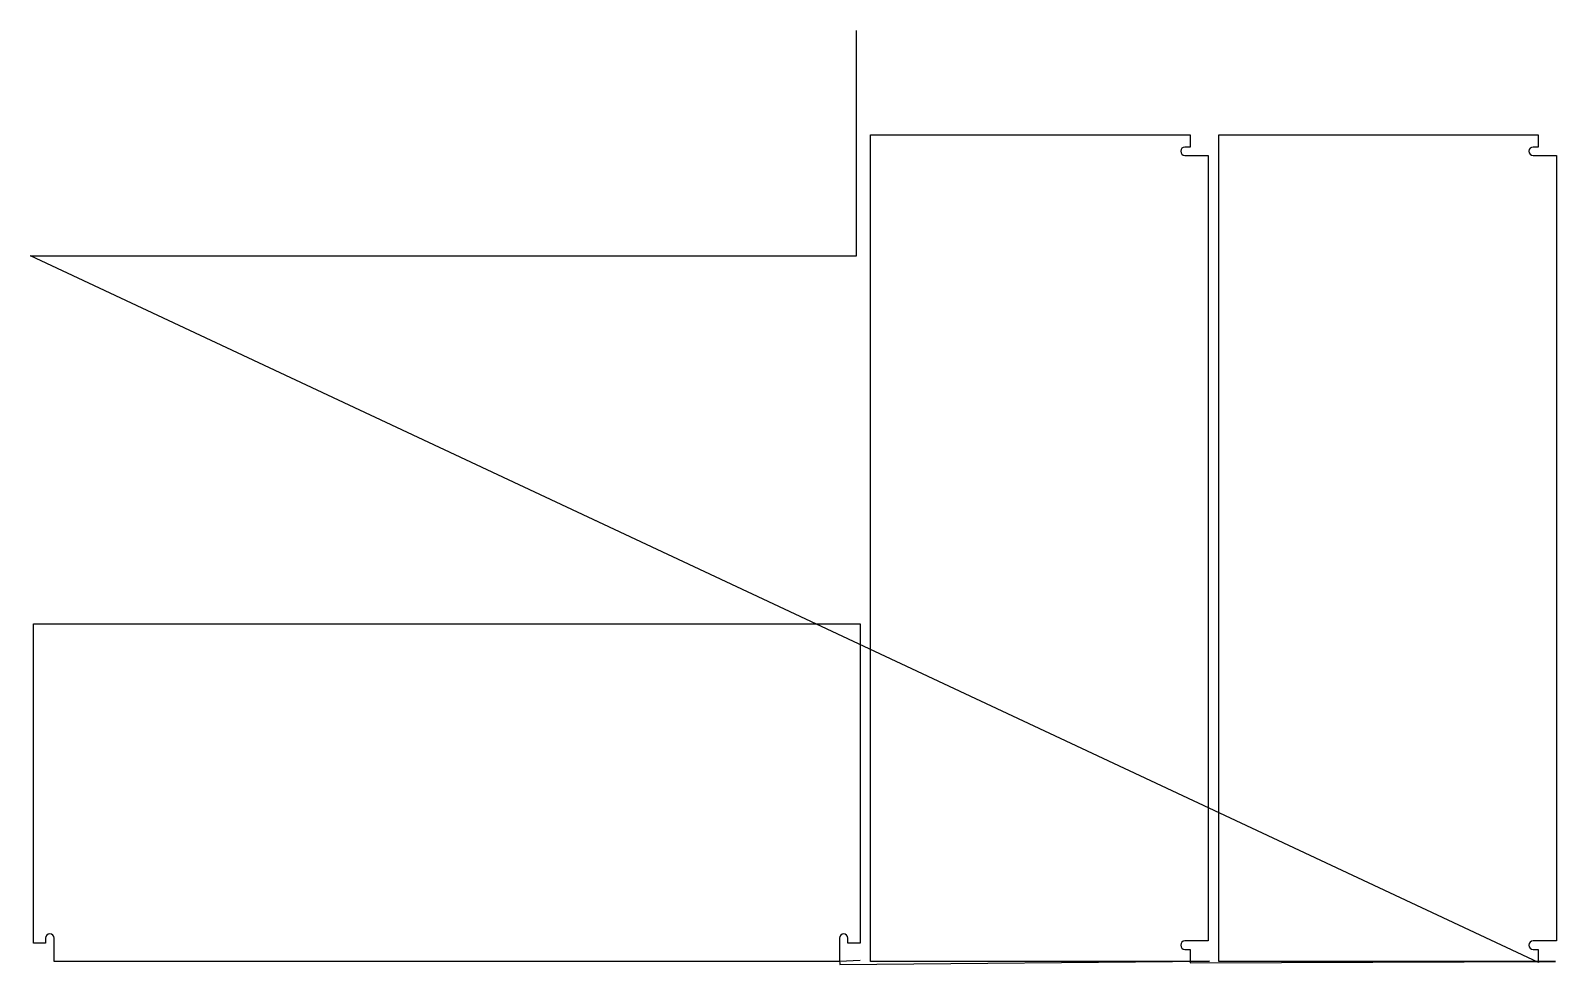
# Model space of a CAD drawing. Header units: metres. Extents: x 0 to 4085, y 0 to 2500.
import ezdxf

# ---------------------------------------------------------------- set-up
doc = ezdxf.new("R2010")
doc.units = ezdxf.units.M

msp = doc.modelspace()

# ---------------------------------------------------------------- linework, layer by layer
at = {"layer": 'TOOL_0'}
for p, q in [((2210.806, 2499), (2210.806, 2500)), ((2210.806, 1896.864), (2210.806, 2499)), ((2248.822, 8.001), (2248.822, 2220.501)), ((2248.822, 2220.501), (3104.072, 2220.501)), ((3104.072, 2220.501), (3104.072, 2188.001)), ((3180.875, 8.001), (3180.875, 2220.501)), ((3180.875, 2220.501), (4036.125, 2220.501)), ((4036.125, 2220.501), (4036.125, 2188.001)), ((3104.072, 2188.001), (3090.322, 2188.001)), ((3090.322, 2165.501), (3152.822, 2165.501)), ((3152.822, 2165.501), (3152.822, 63.001)), ((4036.125, 2188.001), (4022.375, 2188.001)), ((4022.375, 2165.501), (4084.875, 2165.501)), ((4084.875, 2165.501), (4084.875, 63.001)), ((4036.443, 5.169), (0, 1896.864)), ((0, 1896.864), (1, 1896.864)), ((1, 1896.864), (0, 1896.864)), ((0, 1896.864), (1, 1896.864)), ((1, 1896.864), (2210.806, 1896.864)), ((8, 56.751), (8, 912.001)), ((8, 912.001), (2220.5, 912.001)), ((2220.5, 912.001), (2220.5, 56.751)), ((40.5, 56.751), (8, 56.751)), ((40.5, 70.501), (40.5, 56.751)), ((63, 8.001), (63, 70.501)), ((2165.5, 70.501), (2165.5, 8.001)), ((2188, 56.751), (2188, 70.501)), ((2220.5, 56.751), (2188, 56.751)), ((3152.822, 63.001), (3090.322, 63.001)), ((4084.875, 63.001), (4022.375, 63.001)), ((2165.5, 8.001), (63, 8.001)), ((2221.284, 10.808), (2165.5, 8.001)), ((2165.5, 8.001), (2166.14, 4.363)), ((2166.14, 0), (3156.284, 8.438)), ((2166.14, 4.363), (2166.14, 0)), ((3104.072, 8.001), (2248.822, 8.001)), ((3090.322, 40.501), (3104.072, 40.501)), ((3104.072, 40.501), (3104.072, 8.001)), ((3156.284, 8.438), (3104.072, 8.001)), ((3104.072, 8.001), (3104.467, 4.377)), ((3104.467, 4.377), (4082.367, 8.183)), ((4036.125, 8.001), (3180.875, 8.001)), ((4022.375, 40.501), (4036.125, 40.501)), ((4036.125, 40.501), (4036.125, 8.001)), ((4082.367, 8.183), (4036.125, 8.001)), ((4036.125, 8.001), (4036.443, 5.169))]:
    msp.add_line(p, q, dxfattribs=at)
for centre, start, end in [((3090.322, 2176.751), 90, 270), ((4022.375, 2176.751), 90, 270), ((51.75, 70.501), 0, 180), ((2176.75, 70.501), 0, 180), ((3090.322, 51.751), 90, 270), ((4022.375, 51.751), 90, 270)]:
    msp.add_arc(centre, 11.25, start, end, dxfattribs=at)

doc.saveas('drawing.dxf')
